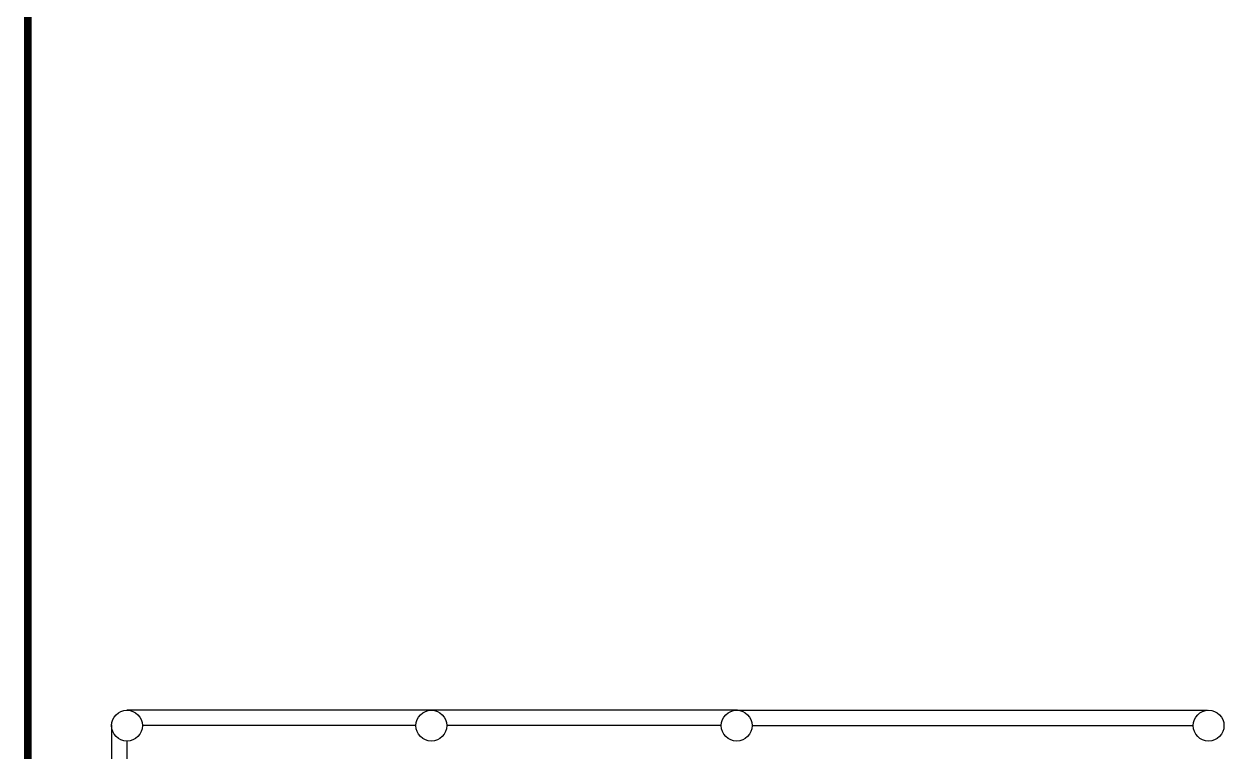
# Model space of a CAD drawing. Header units: millimetres. Extents: x 1478096 to 1808313, y 619971 to 762366.
# Drawn here: x 1556933 to 1560862, y 728839 to 731223 of the extents above; entities that cross this region are included whole.
import ezdxf

# ---------------------------------------------------------------- set-up
doc = ezdxf.new("R2010")
doc.units = ezdxf.units.MM
doc.header["$LTSCALE"] = 10
doc.linetypes.add('CENTERX2', pattern=[4, 2.5, -0.5, 0.5, -0.5])
doc.linetypes.add('CONTINOUS', pattern=[0])
doc.layers.add('COSTAN-CAM-EJES', color=251, linetype='CENTERX2')
doc.layers.add('DC-ARQ-DEF GUARDARAIL', color=7, linetype='CONTINOUS')

msp = doc.modelspace()

# ---------------------------------------------------------------- linework, layer by layer
at = {"layer": 'COSTAN-CAM-EJES', "const_width": 25}
msp.add_lwpolyline([(1556945.049, 619983.43), (1556945.049, 762353.176)], dxfattribs=at)
at = {"layer": 'DC-ARQ-DEF GUARDARAIL'}
for p, q in [((1558268.874, 728975.556), (1557269.735, 728975.607)), ((1559268.874, 728975.556), (1558269.735, 728975.607)), ((1559264.342, 728975.556), (1560808.916, 728975.607)), ((1557219.341, 728927.428), (1557219.29, 727928.289)), ((1558216.164, 728925.271), (1557320.179, 728925.312)), ((1559216.164, 728925.271), (1558320.179, 728925.312)), ((1559317.052, 728925.271), (1560758.472, 728925.312)), ((1557269.626, 728874.718), (1557269.585, 727978.733))]:
    msp.add_line(p, q, dxfattribs=at)
for centre in [(1557269.735, 728925.162), (1557269.735, 728925.162), (1558266.608, 728925.163), (1559266.608, 728925.163), (1560812.042, 728925.163)]:
    msp.add_circle(centre, 50.444, dxfattribs=at)

doc.saveas('drawing.dxf')
